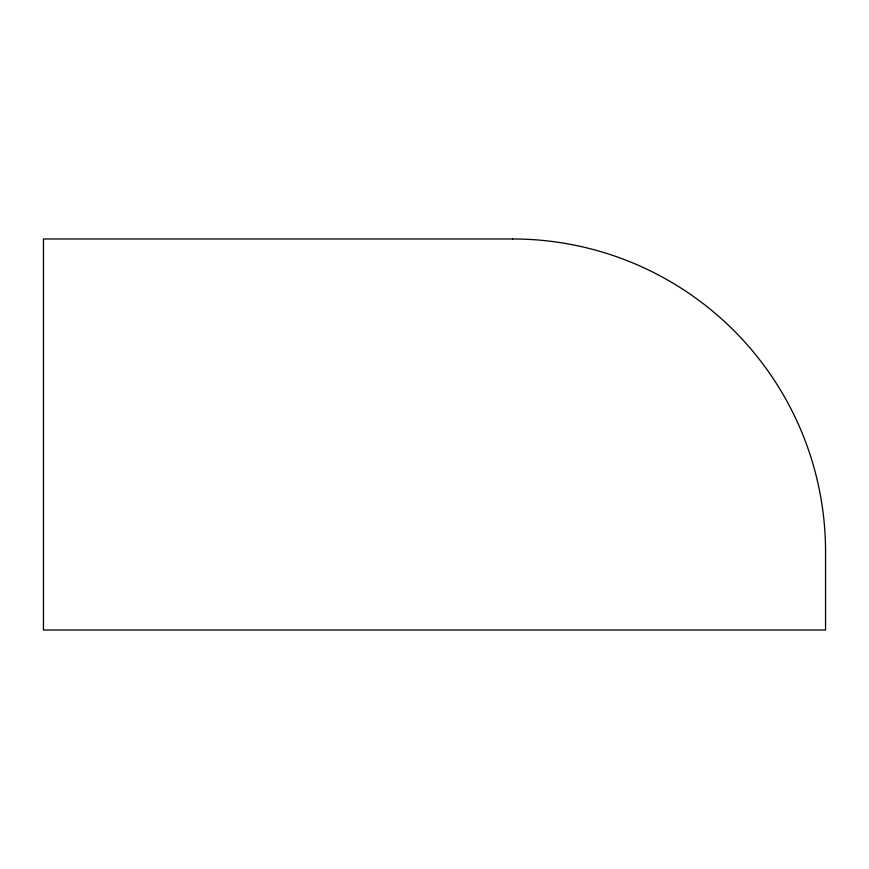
<?xml version="1.0" encoding="UTF-8"?>
<svg xmlns="http://www.w3.org/2000/svg" width="869" height="869" viewBox="0 0 869 869"><rect width="100%" height="100%" fill="white"/><g stroke="black" fill="none" stroke-linecap="round" stroke-linejoin="round"><path stroke-width="1.3" d="M512.71 238.975L43.45 238.975L43.45 630.025L825.55 630.025L825.55 551.815A312.84 312.84 0 0 0 512.71 238.975"/></g></svg>
